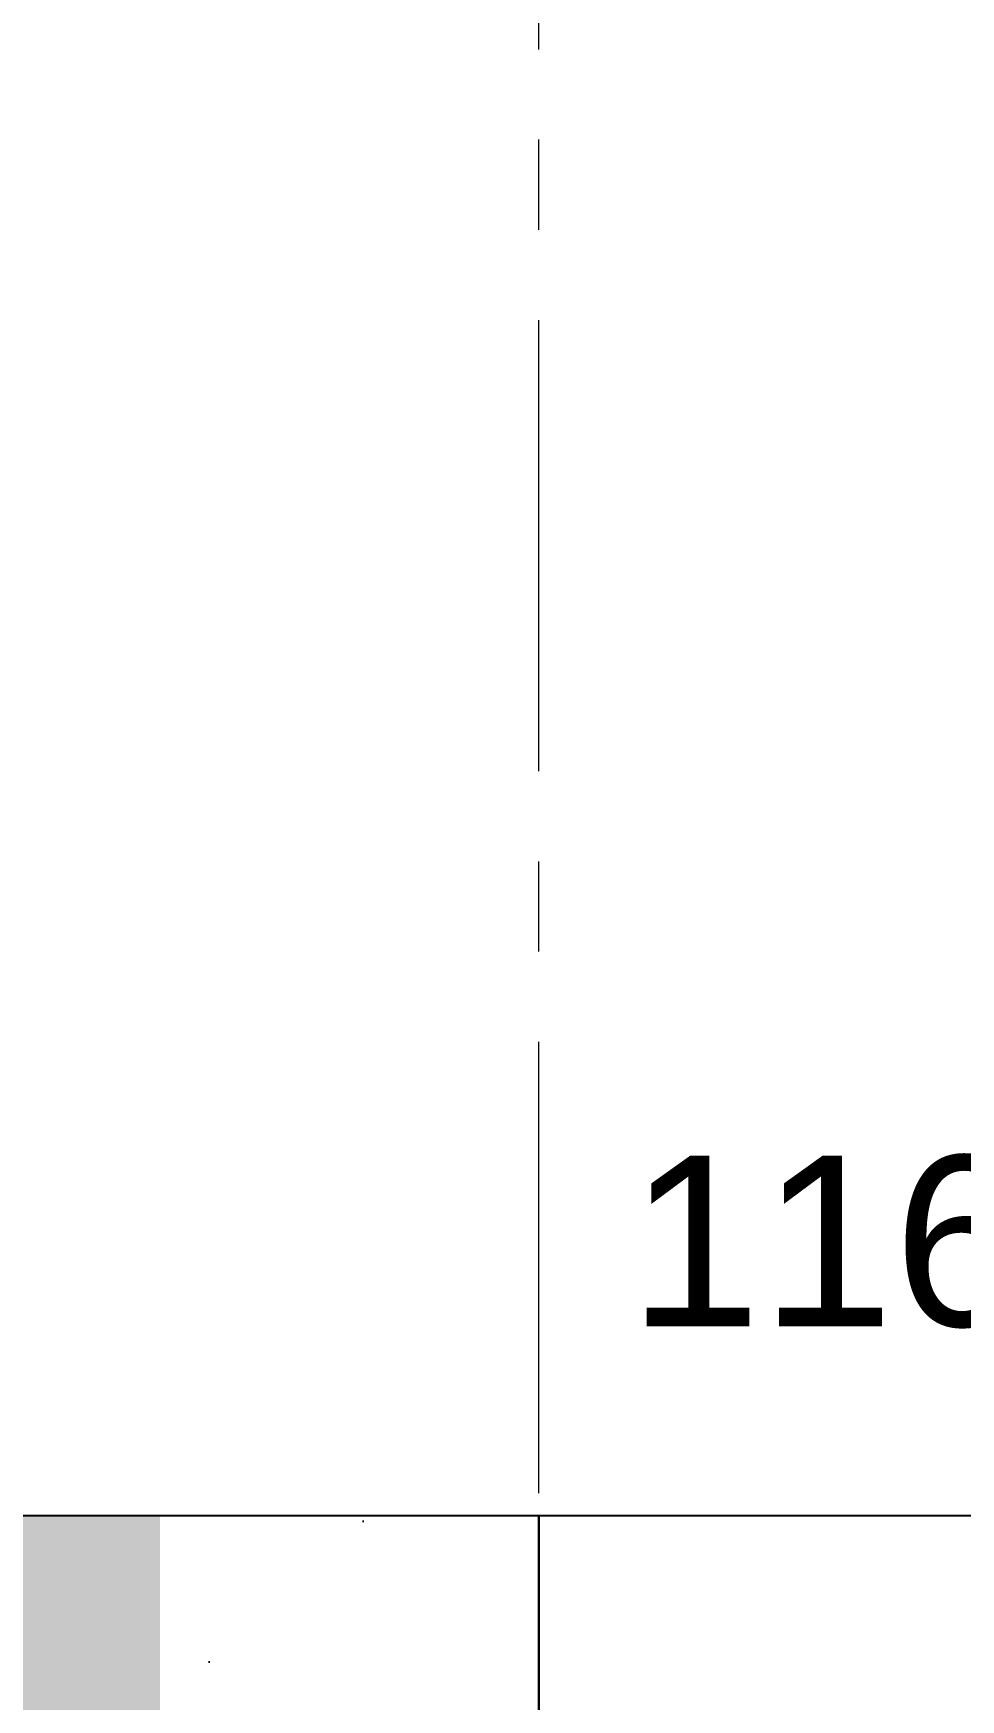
# Model space of a CAD drawing. Header units: millimetres. Extents: x 3220 to 226993, y 817 to 176024.
# Drawn here: x 128871 to 129849, y 132250 to 134009 of the extents above; entities that cross this region are included whole.
import ezdxf

# ---------------------------------------------------------------- set-up
doc = ezdxf.new("R2010")
doc.units = ezdxf.units.MM
doc.linetypes.add('AXES', pattern=[50.8, 31.75, -6.35, 6.35, -6.35])
doc.layers.add('Axe', color=1, linetype='AXES', lineweight=9)
doc.layers.add('Repère', color=76, linetype='Continuous')
doc.styles.get("Standard").update_dxf_attribs({"font": 'arial.ttf'})

# ---------------------------------------------------------------- blocks, each defined once
blk = doc.blocks.new('section 4-3')
h = blk.add_hatch()
h.set_pattern_fill('AR-CONC', color=256, scale=3)
h.paths.add_polyline_path([(0, -500), (-250, -500), (-250, -4000), (0, -4000)])
h.paths.add_polyline_path([(6000, -3500), (3805, -3500), (3805, -4000), (6000, -4000)])
h.paths.add_polyline_path([(15000, -3500), (12000, -3500), (12000, -4000), (15000, -4000)])
h.paths.add_polyline_path([(15000, -500), (14750, -500), (14750, -3500), (15000, -3500), (15000, -4000)])
h.paths.add_polyline_path([(15250, -500), (15000, -500), (15000, -4000), (15250, -4000)])
h.paths.add_polyline_path([(11800, -3500), (11800, -4000), (12000, -4000), (12000, -3500)])
h.paths.add_polyline_path([(8600, -4000), (8600, -3500), (6000, -3500), (6000, -4000)])
h.paths.add_polyline_path([(905, -4000), (905, -3500), (250, -3500), (250, -500), (0, -500), (0, -4000)])
h = blk.add_hatch()
h.set_pattern_fill('AR-CONC', color=256, scale=3)
h.paths.add_polyline_path([(11800, -4000), (11800, -3500), (11300, -3500), (11300, -4500), (9000, -4500), (9000, -3500), (8600, -3500), (8500, -4000), (8500, -5000), (11800, -5000)])
blk.add_line((11300, -3500), (9000, -3500))
for points in [[(9000, -4500), (9000, -3500), (250, -3500), (250, -500)], [(9000, -3500), (9000, -4500), (11300, -4500), (11300, -3500)]]:
    blk.add_lwpolyline(points)
at = {"layer": 'Axe', "ltscale": 15}
blk.add_line((9000, -5000), (9000, 33046.2), dxfattribs=at)

msp = doc.modelspace()

# ---------------------------------------------------------------- block references
at = {"color": 2}
msp.add_blockref('section 4-3', (120404.1, 135943.7), dxfattribs=at)

# ---------------------------------------------------------------- texts
at = {"layer": 'Repère', "insert": (129498.5, 132823.8), "char_height": 180, "attachment_point": 1}
msp.add_mtext_dynamic_manual_height_columns('116', width=531.077, gutter_width=12.5, heights=[0], dxfattribs=at)

doc.saveas('drawing.dxf')
